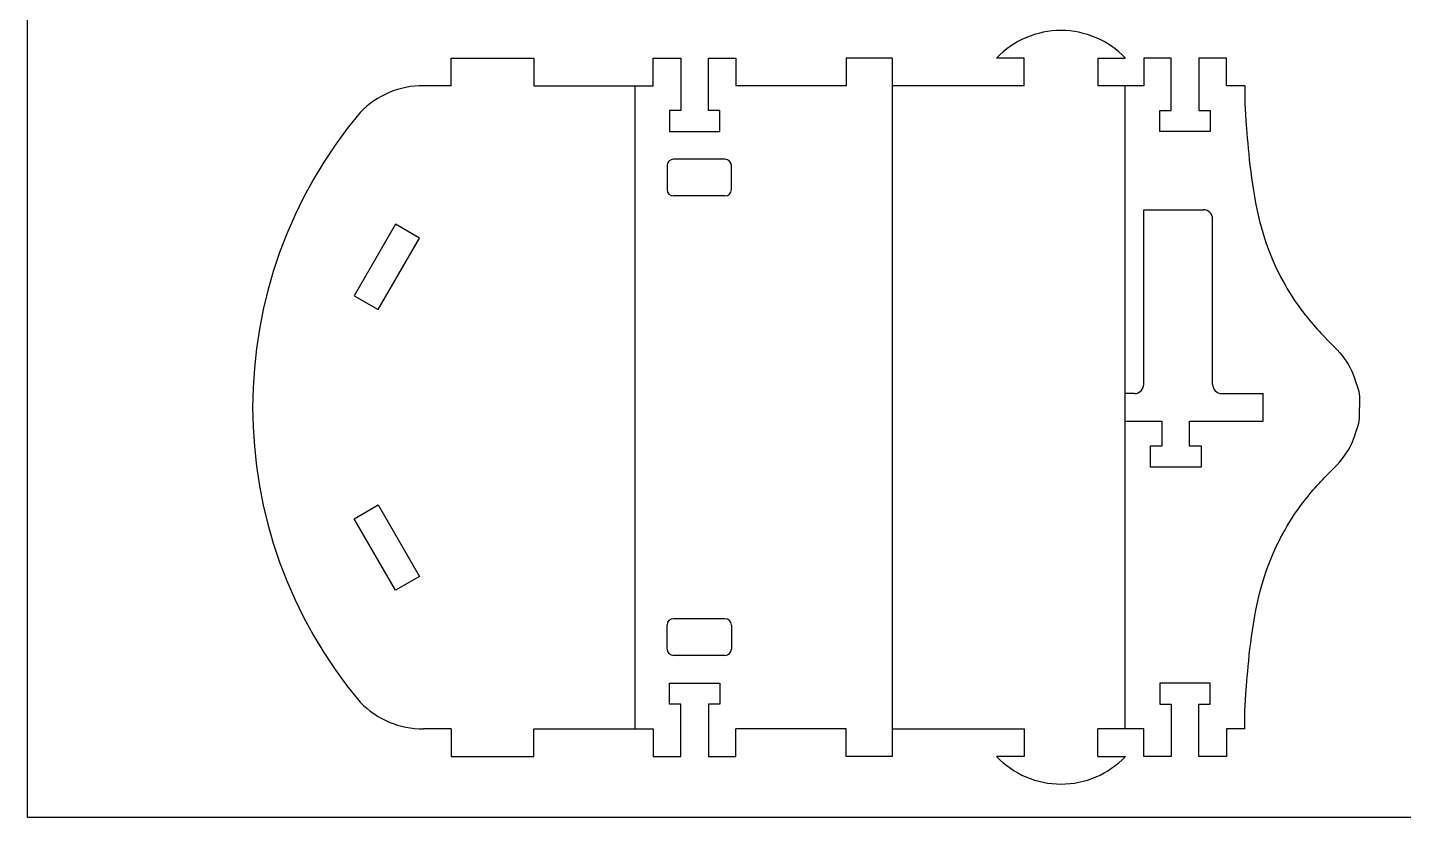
# Model space of a CAD drawing. Header units: millimetres. Extents: x -53 to 1579, y -453 to 381.
# Drawn here: x -53.4 to 96.4, y 81.2 to 167.2 of the extents above; entities that cross this region are included whole.
import ezdxf

# ---------------------------------------------------------------- set-up
doc = ezdxf.new("R2010")
doc.units = ezdxf.units.MM
doc.layers.add('toCut', color=1, linetype='Continuous', true_color=0xff0000)

msp = doc.modelspace()

# ---------------------------------------------------------------- linework, layer by layer
for p, q in [((-53.35, 81.24), (-53.35, 381.24)), ((546.65, 81.24), (-53.35, 81.24))]:
    msp.add_line(p, q)
at = {"layer": 'toCut'}
for p, q in [((-7.25, 160.87), (-7.25, 163.87)), ((-7.25, 163.87), (1.75, 163.87)), ((1.75, 163.87), (1.75, 160.87)), ((14.75, 160.87), (14.75, 163.87)), ((14.75, 163.87), (17.75, 163.87)), ((17.75, 163.87), (17.75, 158.17)), ((20.75, 158.17), (20.75, 163.87)), ((20.75, 163.87), (23.75, 163.87)), ((23.75, 163.87), (23.75, 160.87)), ((40.75, 163.87), (35.75, 163.87)), ((35.75, 163.87), (35.75, 160.87)), ((40.75, 163.87), (40.75, 87.87)), ((55.12, 163.87), (52.12, 163.87)), ((55.12, 160.87), (55.12, 163.87)), ((63.12, 163.87), (63.12, 160.87)), ((63.12, 163.87), (66.12, 163.87)), ((71.12, 163.87), (68.12, 163.87)), ((68.12, 163.87), (68.12, 160.87)), ((71.12, 158.17), (71.12, 163.87)), ((77.12, 163.87), (74.12, 163.87)), ((74.12, 163.87), (74.12, 158.17)), ((77.12, 160.87), (77.12, 163.87)), ((-7.25, 160.87), (-10.25, 160.87)), ((1.75, 160.87), (10.75, 160.87)), ((10.75, 160.87), (14.75, 160.87)), ((12.75, 160.87), (12.75, 90.87)), ((35.75, 160.87), (23.75, 160.87)), ((55.12, 160.87), (40.75, 160.87)), ((68.12, 160.87), (63.12, 160.87)), ((66.12, 90.87), (66.12, 160.87)), ((79.12, 160.87), (77.12, 160.87)), ((17.75, 158.17), (16.5, 158.17)), ((16.5, 158.17), (16.5, 155.87)), ((22, 158.17), (20.75, 158.17)), ((22, 155.87), (22, 158.17)), ((69.87, 155.87), (69.87, 158.17)), ((69.87, 158.17), (71.12, 158.17)), ((74.12, 158.17), (75.37, 158.17)), ((75.37, 158.17), (75.37, 155.87)), ((16.5, 155.87), (22, 155.87)), ((75.37, 155.87), (69.87, 155.87)), ((22.55, 152.87), (16.95, 152.87)), ((16.25, 152.17), (16.25, 149.57)), ((23.25, 149.57), (23.25, 152.17)), ((22.55, 148.87), (16.95, 148.87)), ((68.12, 128.37), (68.12, 147.37)), ((68.12, 147.37), (74.62, 147.37)), ((-13.3, 145.79), (-17.8, 138)), ((-10.7, 144.29), (-13.3, 145.79)), ((75.62, 128.37), (75.62, 146.37)), ((-15.2, 136.5), (-10.7, 144.29)), ((-17.8, 138), (-15.2, 136.5)), ((67.12, 127.37), (66.12, 127.37)), ((76.62, 127.37), (81.12, 127.37)), ((81.12, 124.37), (81.12, 127.37)), ((66.12, 124.37), (70.12, 124.37)), ((70.12, 121.67), (70.12, 124.37)), ((73.12, 121.67), (73.12, 124.37)), ((73.12, 124.37), (81.12, 124.37)), ((68.87, 119.37), (68.87, 121.67)), ((68.87, 121.67), (70.12, 121.67)), ((73.12, 121.67), (74.37, 121.67)), ((74.37, 121.67), (74.37, 119.37)), ((74.37, 119.37), (68.87, 119.37)), ((-17.8, 113.75), (-15.2, 115.25)), ((-15.2, 115.25), (-10.7, 107.46)), ((-13.3, 105.96), (-17.8, 113.75)), ((-10.7, 107.46), (-13.3, 105.96)), ((16.25, 99.57), (16.25, 102.17)), ((22.55, 102.87), (16.95, 102.87)), ((23.25, 102.17), (23.25, 99.57)), ((22.55, 98.87), (16.95, 98.87)), ((16.5, 93.57), (16.5, 95.87)), ((16.5, 95.87), (22, 95.87)), ((22, 95.87), (22, 93.57)), ((75.37, 95.87), (69.87, 95.87)), ((69.87, 95.87), (69.87, 93.57)), ((75.37, 93.57), (75.37, 95.87)), ((17.75, 93.57), (16.5, 93.57)), ((17.75, 87.87), (17.75, 93.57)), ((22, 93.57), (20.75, 93.57)), ((20.75, 93.57), (20.75, 87.87)), ((69.87, 93.57), (71.12, 93.57)), ((71.12, 93.57), (71.12, 87.87)), ((74.12, 87.87), (74.12, 93.57)), ((74.12, 93.57), (75.37, 93.57)), ((-7.25, 90.87), (-10.25, 90.87)), ((-7.25, 90.87), (-7.25, 87.87)), ((1.75, 87.87), (1.75, 90.87)), ((1.75, 90.87), (10.75, 90.87)), ((10.75, 90.87), (14.75, 90.87)), ((14.75, 90.87), (14.75, 87.87)), ((23.75, 87.87), (23.75, 90.87)), ((35.75, 90.87), (23.75, 90.87)), ((35.75, 87.87), (35.75, 90.87)), ((40.75, 90.87), (55.12, 90.87)), ((55.12, 90.87), (55.12, 87.87)), ((68.12, 90.87), (63.12, 90.87)), ((63.12, 87.87), (63.12, 90.87)), ((68.12, 87.87), (68.12, 90.87)), ((79.12, 90.87), (77.12, 90.87)), ((77.12, 90.87), (77.12, 87.87)), ((-7.25, 87.87), (1.75, 87.87)), ((14.75, 87.87), (17.75, 87.87)), ((20.75, 87.87), (23.75, 87.87)), ((40.75, 87.87), (35.75, 87.87)), ((55.12, 87.87), (52.12, 87.87)), ((63.12, 87.87), (66.12, 87.87)), ((71.12, 87.87), (68.12, 87.87)), ((77.12, 87.87), (74.12, 87.87))]:
    msp.add_line(p, q, dxfattribs=at)
for centre, radius, start, end in [((59.12, 157.21), 9.67, 43.6028, 136.3972), ((-10.32, 151.4), 9.47, 89.5947, 136.0814), ((20.98, 125.87), 49.83, 139.8996, 220.1004), ((16.95, 152.17), 0.7, 90, 180), ((22.55, 152.17), 0.7, 0, 90), ((16.95, 149.57), 0.7, 180, 270), ((22.55, 149.57), 0.7, 270, 0), ((74.62, 146.37), 1, 0, 90), ((67.12, 128.37), 1, 270, 0), ((76.62, 128.37), 1, 180, 270), ((16.95, 102.17), 0.7, 90, 180), ((22.55, 102.17), 0.7, 0, 90), ((16.95, 99.57), 0.7, 180, 270), ((22.55, 99.57), 0.7, 270, 0), ((-10.32, 100.35), 9.47, 223.9186, 270.4053), ((59.12, 94.54), 9.67, 223.6028, 316.3972)]:
    msp.add_arc(centre, radius, start, end, dxfattribs=at)
for points in [[(79.12, 160.87), (79.12, 159.37), (79.12, 157.87), (80.25, 145.4), (84.28, 137.31), (88.03, 133.23), (90.42, 130.95), (91.62, 127.37), (91.62, 127.37), (91.62, 125.87)], [(79.12, 90.87), (79.12, 92.37), (79.12, 93.87), (80.25, 106.35), (84.28, 114.43), (88.03, 118.52), (90.42, 120.8), (91.62, 124.37), (91.62, 124.37), (91.62, 125.87)]]:
    msp.add_open_spline(points, degree=3, knots=[0, 0, 0, 0, 1, 2, 3, 4, 5, 6, 8, 8, 8, 8], dxfattribs=at)

doc.saveas('drawing.dxf')
